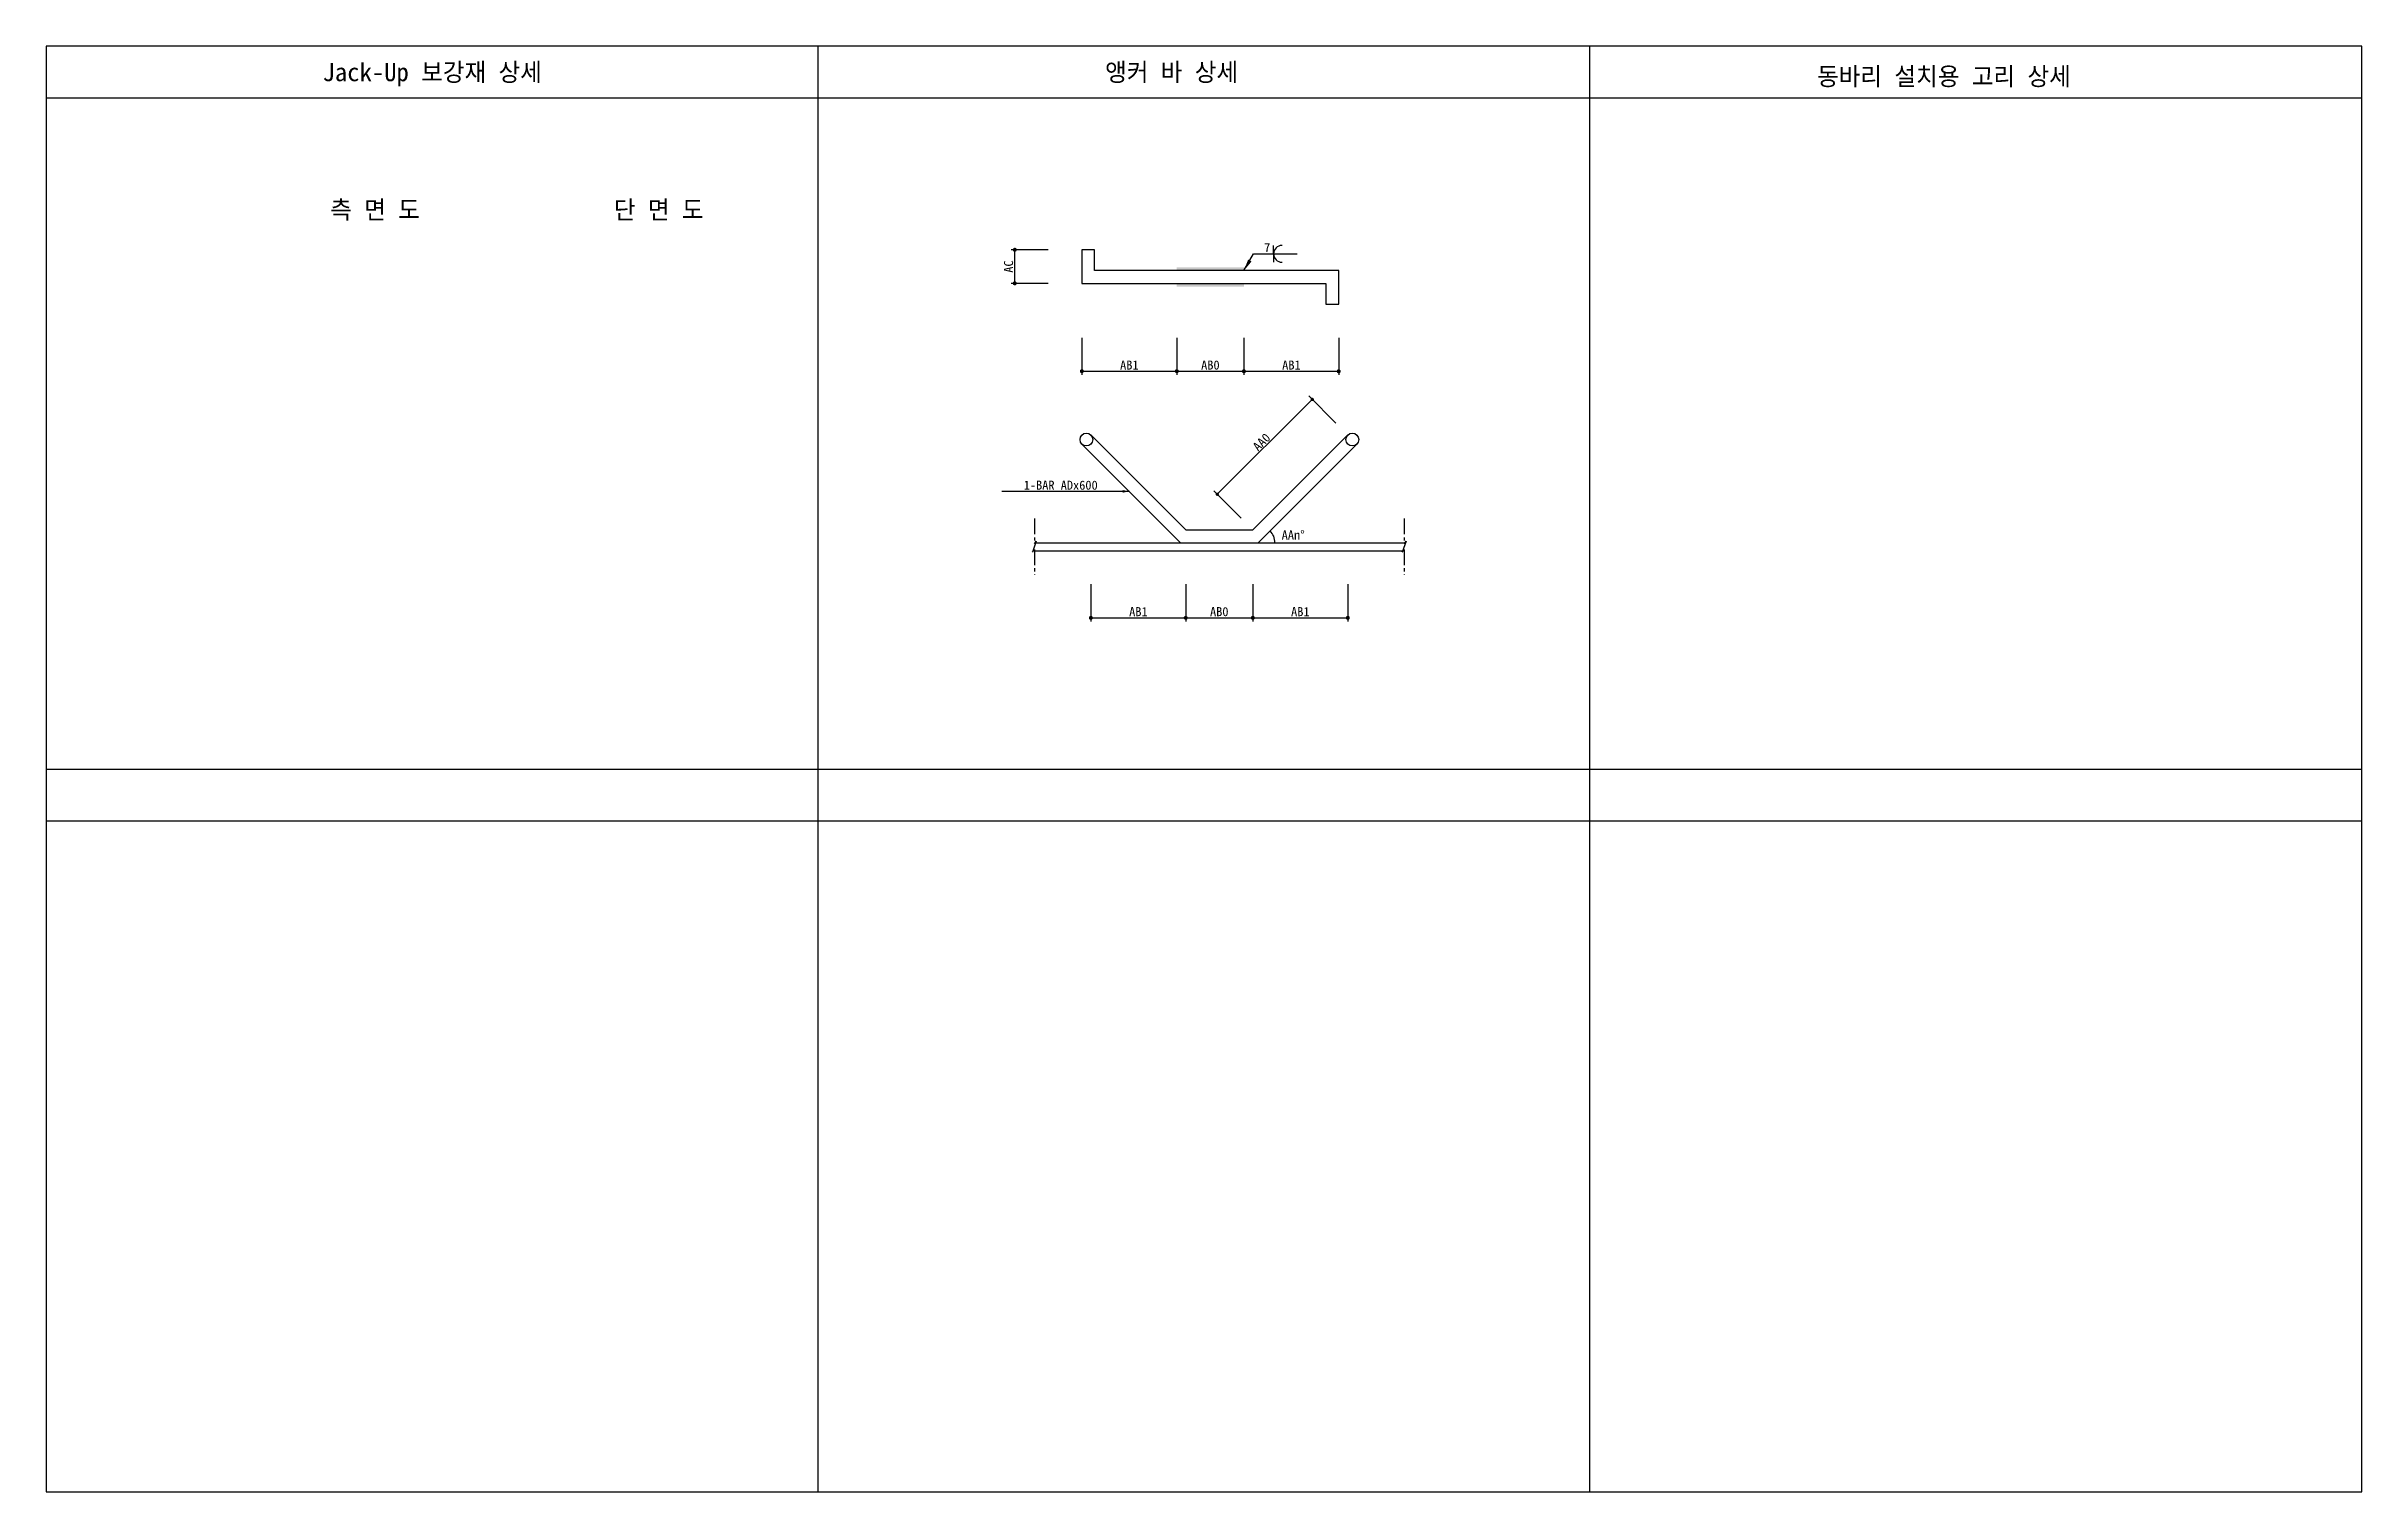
# Model space of a CAD drawing. Extents: x 1510 to 15310, y 1632 to 10248.
import ezdxf
from ezdxf.enums import TextEntityAlignment as Align

# ---------------------------------------------------------------- set-up
doc = ezdxf.new("R2010")
doc.units = 0
doc.header["$MEASUREMENT"] = 0
doc.linetypes.add('LDASHDOT', pattern=[2, 1.25, -0.25, 0.25, -0.25])
for name, color, linetype in [('A_0', 7, 'CONTINUOUS'), ('A_1', 1, 'CONTINUOUS'), ('A_2', 2, 'CONTINUOUS'), ('A_4', 4, 'CONTINUOUS'), ('A_6', 6, 'CONTINUOUS'), ('A_7', 7, 'CONTINUOUS')]:
    doc.layers.add(name, color=color, linetype=linetype)

msp = doc.modelspace()

# ---------------------------------------------------------------- linework, layer by layer
at = {"layer": 'A_0'}
for p, q in [((6110, 1632), (6110, 10248)), ((10710, 1632), (10710, 10248)), ((1510, 9940), (15310, 9940)), ((1510, 5940), (15310, 5940)), ((1510, 5632), (15310, 5632))]:
    msp.add_line(p, q, dxfattribs=at)
msp.add_lwpolyline([(1510, 1632), (15310, 1632), (15310, 10248), (1510, 10248)], close=True, dxfattribs=at)
at = {"layer": 'A_1'}
for p, q in [((7482, 9035), (7260, 9035)), ((7282, 8835), (7282, 9035)), ((8648, 8911), (8705, 9011)), ((8705, 9011), (8965, 9011)), ((8825, 9011), (8825, 9061)), ((8825, 9011), (8825, 8961)), ((7482, 8835), (7260, 8835)), ((7682, 8511), (7682, 8289)), ((8248, 8511), (8248, 8289)), ((8648, 8511), (8648, 8289)), ((9213, 8511), (9213, 8289)), ((7682, 8311), (8248, 8311)), ((8248, 8311), (8648, 8311)), ((8648, 8311), (9213, 8311)), ((8489, 7578), (9055, 8143)), ((9196, 8002), (9034, 8165)), ((7907, 7595), (7205, 7595)), ((7965, 7595), (7907, 7595)), ((8631, 7436), (8468, 7599)), ((7736, 7041), (7736, 6819)), ((8301, 7041), (8301, 6819)), ((8701, 7041), (8701, 6819)), ((9267, 7041), (9267, 6819)), ((7736, 6841), (8301, 6841)), ((8301, 6841), (8701, 6841)), ((8701, 6841), (9267, 6841))]:
    msp.add_line(p, q, dxfattribs=at)
for points, const_width in [([(7288, 9035, 1), (7276, 9035, 1)], 12), ([(7288, 8835, 1), (7276, 8835, 1)], 12), ([(7688, 8311, 1), (7676, 8311, 1)], 12), ([(8254, 8311, 1), (8242, 8311, 1)], 12), ([(8654, 8311, 1), (8642, 8311, 1)], 12), ([(9219, 8311, 1), (9207, 8311, 1)], 12), ([(9060, 8143, 1), (9050, 8143, 1)], 10), ([(8494, 7578, 1), (8484, 7578, 1)], 10), ([(7742, 6841, 1), (7730, 6841, 1)], 12), ([(8307, 6841, 1), (8295, 6841, 1)], 12), ([(8707, 6841, 1), (8695, 6841, 1)], 12), ([(9273, 6841, 1), (9261, 6841, 1)], 12)]:
    msp.add_lwpolyline(points, format="xyb", close=True, dxfattribs=dict(at, const_width=const_width))
for centre, radius, start, end in [((8875, 9011), 50, 90, 270), ((8733, 7289), 100, 0, 45)]:
    msp.add_arc(centre, radius, start, end, dxfattribs=at)
for points in [[(8648, 8911), (8673, 8977), (8648, 8911), (8693, 8965)], [(7965, 7595), (7925, 7603), (7965, 7595), (7925, 7587)]]:
    msp.add_solid(points, dxfattribs=at)
at = {"layer": 'A_2'}
for p, q in [((7758, 9035), (7682, 9035)), ((7682, 9035), (7682, 8835)), ((7758, 8911), (7758, 9035)), ((7682, 8835), (9137, 8835)), ((9213, 8911), (7758, 8911)), ((9137, 8835), (9137, 8711)), ((9213, 8711), (9213, 8911)), ((9137, 8711), (9213, 8711)), ((7682, 7877), (8270, 7289)), ((7736, 7931), (8301, 7365)), ((8701, 7365), (9267, 7931)), ((8733, 7289), (9321, 7877)), ((8301, 7365), (8701, 7365)), ((7399, 7289), (9604, 7289)), ((7399, 7241), (9604, 7241)), ((8270, 7289), (8733, 7289))]:
    msp.add_line(p, q, dxfattribs=at)
for centre in [(7709, 7904), (9294, 7904)]:
    msp.add_circle(centre, 38, dxfattribs=at)
for points in [[(8248, 8911), (8248, 8930), (8648, 8911), (8648, 8930)], [(8248, 8835), (8248, 8816), (8648, 8835), (8648, 8816)]]:
    msp.add_solid(points, dxfattribs=at)
at = {"layer": 'A_7', "linetype": 'LDASHDOT', "ltscale": 75}
for p, q in [((7399, 7433), (7399, 7282)), ((9604, 7433), (9604, 7282)), ((7410, 7299), (7388, 7232)), ((7388, 7232), (7399, 7249)), ((7399, 7282), (7410, 7299)), ((7399, 7249), (7399, 7097)), ((9615, 7299), (9592, 7232)), ((9592, 7232), (9604, 7249)), ((9604, 7282), (9615, 7299)), ((9604, 7249), (9604, 7097))]:
    msp.add_line(p, q, dxfattribs=at)

# ---------------------------------------------------------------- texts
at = {"layer": 'A_4'}
for s, height, p in [('측 면 도', 108, (3469, 9220)), ('단 면 도', 108, (5160, 9220)), ('AB1', 54, (7965, 8321)), ('AB0', 54, (8448, 8321)), ('AB1', 54, (8931, 8321)), ('1-BAR ADx600', 54, (7556, 7605)), ('AB1', 54, (8019, 6851)), ('AB0', 54, (8501, 6851)), ('AB1', 54, (8984, 6851))]:
    msp.add_text(s, height=height, dxfattribs=at).set_placement(p, align=Align.CENTER)
msp.add_text('7', height=54, dxfattribs=at).set_placement((8805, 9021), align=Align.RIGHT)
for s, rotation, p in [('AC', 90, (7272, 8935)), ('AA0', 45, (8772, 7870))]:
    msp.add_text(s, height=54, rotation=rotation, dxfattribs=at).set_placement(p, align=Align.CENTER)
msp.add_text('AAn%%d', height=54, dxfattribs=at).set_placement((8873, 7308))
at = {"layer": 'A_6'}
for s, p in [('Jack-Up 보강재 상세', (3810, 10040)), ('앵커 바 상세', (8217, 10040))]:
    msp.add_text(s, height=108, dxfattribs=at).set_placement(p, align=Align.CENTER)
msp.add_text('동바리 설치용 고리 상세', height=108, dxfattribs=at).set_placement((12064, 10015))

doc.saveas('drawing.dxf')
